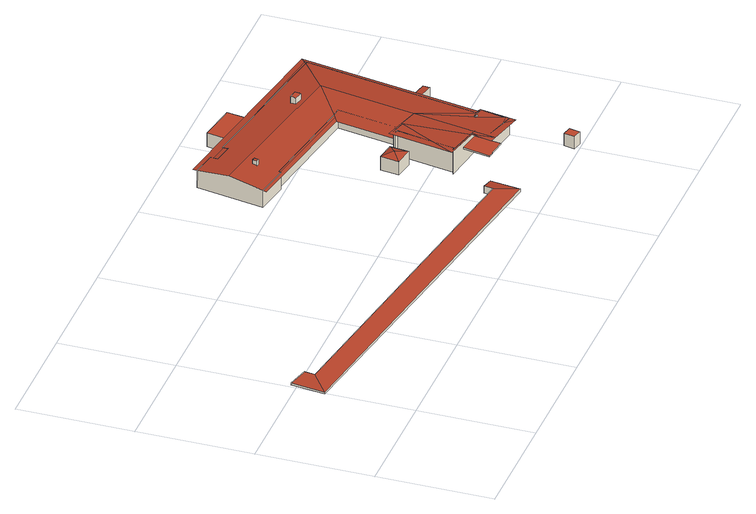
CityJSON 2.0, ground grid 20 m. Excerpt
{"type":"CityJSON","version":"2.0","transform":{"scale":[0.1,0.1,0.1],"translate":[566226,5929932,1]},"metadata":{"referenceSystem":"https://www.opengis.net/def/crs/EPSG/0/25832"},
"CityObjects":{
"building1":{"type":"Building","attributes":{"Grundfläche 2D":"233.125457","Grundhöhe NN":"1.294"},"geometry":[{"type":"Solid","lod":"3","boundaries":[[[[0,1,2,3]],[[4,0,3,5]],[[6,4,5,7]],[[8,9,3,2]],[[9,10,5,3]],[[10,11,7,5]],[[11,12,6,7]],[[12,13,4,6]],[[13,14,0,4]],[[14,15,1,0]],[[15,8,2,1]],[[9,8,15,14,13,12,11,10]]]],"semantics":{"surfaces":[{"type":"RoofSurface"},{"type":"WallSurface"},{"type":"GroundSurface"}],"values":[[0,0,0,1,1,1,1,1,1,1,1,2]]}}]},
"building2":{"type":"Building","attributes":{"Grundfläche 2D":"10.882962","Grundhöhe NN":"1.846"},"geometry":[{"type":"Solid","lod":"3","boundaries":[[[[16,17,18]],[[16,19,17]],[[16,18,20]],[[16,20,19]],[[21,22,18,17]],[[22,23,20,18]],[[23,24,19,20]],[[24,21,17,19]],[[24,23,22,21]]]],"semantics":{"surfaces":[{"type":"RoofSurface"},{"type":"WallSurface"},{"type":"GroundSurface"}],"values":[[0,0,0,0,1,1,1,1,2]]}}]},
"building3":{"type":"Building","attributes":{"Grundfläche 2D":"678.954102","Grundhöhe NN":"1.846"},"children":["building3-1","building3-2","building3-3"],"geometry":[{"type":"MultiSurface","lod":"3","boundaries":[[[25,26,27,28,29,30]],[[31,28,27,26,25,32,33]],[[34,35,29]],[[36,25,30,29,35,37]],[[38,39,40,36,37,35,41]],[[36,40,39,42,43,44]],[[41,42,39,38]],[[45,36,44,43,46,47]],[[48,49,50,45,47,46]],[[51,52,53,45,50,54,55]],[[52,56,57,58,36,45,53]],[[59,60,61,62,63]],[[25,36,58]],[[59,63,64,65]],[[66,67,62,61]],[[63,62,67,64]],[[68,53,69,70,71,72]],[[72,73,74,75,25,58,68]],[[76,77,78,79,26,75,74,80]],[[81,77,76,82]],[[83,84,85,86,81,82,87]],[[88,27,84,83,89]],[[90,88,89,91]],[[92,90,91,93]],[[94,95,37,96,30,92,93,97],[98,66,61,60,59,65]],[[99,100,95,94,101]],[[102,38,99,101,103]],[[102,103,39]],[[39,103,104,105]],[[106,107,105,104,108]],[[109,110,111,44,106,108,112]],[[113,47,110,109,114]],[[115,116,113,114,117]],[[118,115,117,119]],[[120,121,122,118,119,123]],[[49,124,121,120,125]],[[54,50,49,125,126]],[[127,54,126,128]],[[70,127,128,71]],[[65,64,67,66,98]],[[109,112,108,104,103,101,94,97,93,91,89,83,87,82,76,80,74,73,72,71,128,126,125,120,123,119,117,114]],[[30,29,28,27,88,90,92]],[[30,96,37,35,29]],[[100,99,38,102,41,35,37]],[[39,42,41,102]],[[39,105,107,43,42]],[[107,106,44,111,110,47,46,43]],[[55,54,127,70,69,53,52,51]],[[57,56,52,53,68,58]],[[25,75,26]],[[78,77,81,86,85,84,27,28,31,33,32,25,26,79]],[[100,37,95]],[[118,122,121,124,49,48,46,47,113,116,115]]],"semantics":{"surfaces":[{"type":"RoofSurface"},{"type":"WallSurface"},{"type":"GroundSurface"}],"values":[0,0,0,0,0,0,0,0,0,0,0,0,1,1,1,1,1,1,1,1,1,1,1,1,1,1,1,1,1,1,1,1,1,1,1,1,1,1,1,2,2,0,0,0,0,0,0,0,0,0,0,0,0]}}]},
"building3-1":{"type":"BuildingInstallation","parents":["building3"],"geometry":[{"type":"MultiSurface","lod":"3","boundaries":[[[129,130,131,132,133,134,135]],[[136,137,130,129]],[[138,133,132,131,130,137,139,140]],[[138,141,134,133]],[[141,142,136,129,135,134]]],"semantics":{"surfaces":[{"type":"RoofSurface"},{"type":"WallSurface"}],"values":[0,1,1,1,1]}}]},
"building3-2":{"type":"BuildingInstallation","parents":["building3"],"geometry":[{"type":"MultiSurface","lod":"3","boundaries":[[[143,144,145,146,147,148]],[[149,150,144,143]],[[150,151,152,146,145,144]],[[148,147,146,152,40,153]],[[153,149,143,148]]],"semantics":{"surfaces":[{"type":"RoofSurface"},{"type":"WallSurface"}],"values":[0,1,1,1,1]}}]},
"building3-3":{"type":"BuildingInstallation","parents":["building3"],"geometry":[{"type":"MultiSurface","lod":"3","boundaries":[[[154,155,156,157,158,159]],[[160,157,156,155,161,162]],[[160,163,158,157]],[[159,158,163,164]],[[154,159,164,165]],[[165,161,155,154]]],"semantics":{"surfaces":[{"type":"RoofSurface"},{"type":"WallSurface"}],"values":[0,1,1,1,1,1]}}]},
"building4":{"type":"Building","attributes":{"Grundfläche 2D":"3.133536","Grundhöhe NN":"2.120"},"geometry":[{"type":"Solid","lod":"3","boundaries":[[[[166,167,168,169]],[[170,171,169,168]],[[171,172,166,169]],[[172,173,167,166]],[[173,170,168,167]],[[173,172,171,170]]]],"semantics":{"surfaces":[{"type":"RoofSurface"},{"type":"WallSurface"},{"type":"GroundSurface"}],"values":[[0,1,1,1,1,2]]}}]},
"building5":{"type":"Building","attributes":{"Grundfläche 2D":"33.362610","Grundhöhe NN":"1.560"},"geometry":[{"type":"Solid","lod":"3","boundaries":[[[[174,175,176,177]],[[178,179,177,176]],[[179,180,174,177]],[[180,181,175,174]],[[181,178,176,175]],[[181,180,179,178]]]],"semantics":{"surfaces":[{"type":"RoofSurface"},{"type":"WallSurface"},{"type":"GroundSurface"}],"values":[[0,1,1,1,1,2]]}}]},
"building6":{"type":"Building","attributes":{"Grundfläche 2D":"4.271251","Grundhöhe NN":"1.846"},"geometry":[{"type":"Solid","lod":"3","boundaries":[[[[182,183,184,185]],[[186,187,185,184]],[[187,188,182,185]],[[188,189,183,182]],[[189,186,184,183]],[[189,188,187,186]]]],"semantics":{"surfaces":[{"type":"RoofSurface"},{"type":"WallSurface"},{"type":"GroundSurface"}],"values":[[0,1,1,1,1,2]]}}]}
},
"vertices":[
[650,48,9],[657,101,9],[629,102,16],[627,86,16],[0,152,6],[34,180,13],[8,211,6],[36,198,13],[629,102,3],[627,86,3],[34,180,3],[36,198,3],[8,211,3],[0,152,3],[650,48,3],[657,101,3],
[646,257,39],[660,238,33],[664,271,33],[627,243,33],[632,276,33],[660,238,8],[664,271,8],[632,276,8],[627,243,8],
[705,266,52],[704,264,52],[669,200,54],[648,162,55],[716,152,49],[716,154,49],[666,273,56],[681,270,55],[679,270,55],[710,117,48],[723,115,47],[747,259,47],[729,152,47],[773,119,42],[794,122,39],[778,165,41],[793,105,39],[804,168,38],[797,170,39],[791,168,40],[775,425,47],[850,481,39],[836,470,41],[492,541,39],[490,533,40],[481,477,47],[527,400,39],[696,371,39],[710,380,41],[470,416,40],[469,410,39],[679,270,39],[681,270,40],[705,266,42],[731,152,37],[729,152,37],[693,158,37],[684,112,37],[724,106,37],[724,106,35],[731,152,35],[693,158,35],[684,112,35],[724,378,42],[662,388,41],[529,410,40],[529,410,8],[724,378,8],[705,266,8],[705,264,8],[705,264,52],[675,269,8],[675,269,55],[679,268,55],[680,268,55],[704,264,8],[675,265,55],[675,265,8],[680,264,8],[680,264,55],[679,264,55],[677,264,55],[679,264,8],[663,164,54],[663,164,8],[658,164,54],[658,164,8],[658,163,54],[658,163,8],[737,151,8],[737,151,46],[717,154,49],[729,152,8],[729,152,35],[733,127,46],[736,147,46],[733,127,8],[793,116,39],[793,116,8],[802,166,8],[802,166,39],[790,168,40],[797,167,39],[790,168,8],[841,470,8],[841,470,40],[839,456,40],[791,168,8],[565,516,41],[565,516,8],[563,506,42],[564,512,41],[563,506,8],[530,512,42],[530,512,8],[533,526,8],[533,526,40],[533,524,40],[533,524,8],[528,526,40],[490,533,8],[470,416,8],[528,406,40],[528,406,8],
[535,453,53],[530,454,53],[530,453,53],[529,453,53],[528,446,53],[533,445,53],[534,451,53],[535,453,45],[530,454,45],[528,446,44],[530,453,45],[529,453,45],[533,445,44],[534,451,45],
[775,168,45],[775,165,45],[777,165,45],[778,164,45],[778,165,45],[778,167,45],[775,168,42],[775,165,42],[777,165,42],[778,164,42],[778,167,41],
[730,452,57],[715,454,57],[715,450,57],[713,444,57],[728,441,57],[729,444,57],[713,444,46],[715,454,45],[715,450,45],[728,441,46],[729,444,46],[730,452,45],
[788,23,34],[784,4,34],[800,0,34],[804,19,34],[800,0,11],[804,19,11],[788,23,11],[784,4,11],
[610,558,31],[601,510,32],[668,499,32],[677,547,31],[668,499,6],[677,547,6],[610,558,6],[601,510,6],
[854,281,28],[822,287,28],[820,274,29],[851,268,29],[820,274,8],[851,268,8],[854,281,8],[822,287,8]
]}
